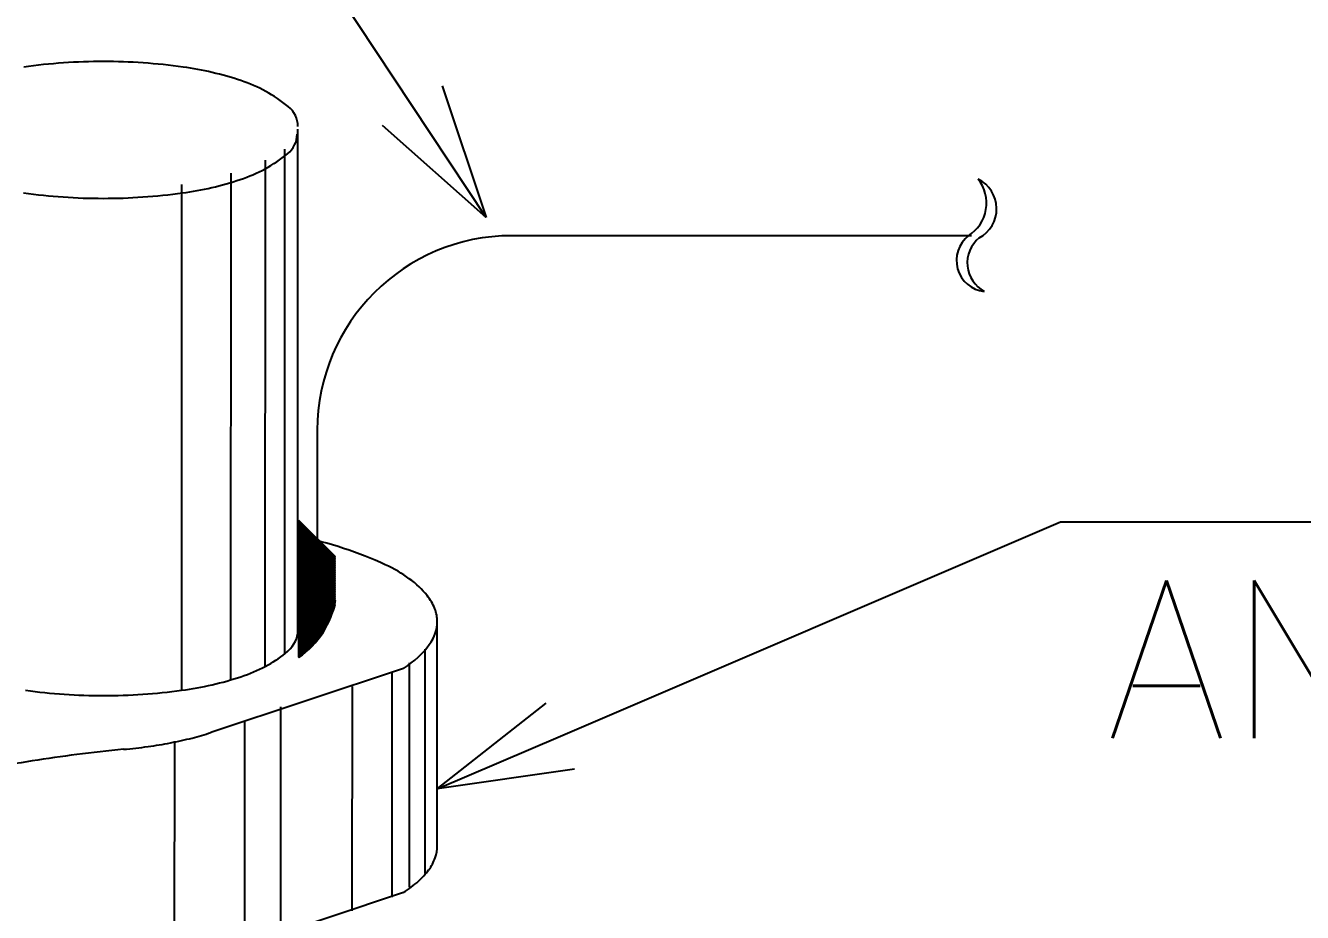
# Model space of a CAD drawing. Extents: x 876.5 to 905.5, y -313.4 to -291.
# Drawn here: x 888.773 to 889.44, y -304.115 to -303.651 of the extents above; entities that cross this region are included whole.
import ezdxf
from ezdxf.enums import TextEntityAlignment as Align

# ---------------------------------------------------------------- set-up
doc = ezdxf.new("R2010")
doc.units = 0
doc.header["$LTSCALE"] = 0.01
doc.layers.get('0').update_dxf_attribs({"linetype": 'CONTINUOUS'})
doc.styles.add('ROMANS', font='romans.shx')

msp = doc.modelspace()

# ---------------------------------------------------------------- linework, layer by layer
at = {"color": 7, "linetype": 'Continuous'}
for p, q in [((888.97475, -303.69329, -0.06669), (888.82409, -303.46562, -0.06669)), ((889.05215, -304.02247), (889.31348, -303.91057)), ((889.31348, -303.91057), (890.05695, -303.91057))]:
    msp.add_line(p, q, dxfattribs=at)
at = {"color": 7, "linetype": 'ByBlock'}
for p, q in [((888.99039, -303.68294, -0.06669), (889.01338, -303.75167, -0.06669)), ((889.01338, -303.75167, -0.06669), (888.97475, -303.69329, -0.06669)), ((889.01338, -303.75167, -0.06669), (888.95911, -303.70365, -0.06669)), ((888.9878, -304.05002), (889.04477, -304.00522)), ((888.9878, -304.05002), (889.05215, -304.02247)), ((889.05954, -304.03971), (888.9878, -304.05002))]:
    msp.add_line(p, q, dxfattribs=at)
at = {"color": 7}
for p, q in [((888.9149, -303.9688, 0.01567), (888.91497, -303.70558, 0.38792)), ((888.90811, -303.97958, 0.01578), (888.90818, -303.71597, 0.38858)), ((888.89795, -303.98611, 0.01564), (888.89802, -303.72166, 0.38962)), ((888.8543, -303.99858, 0.01842), (888.85436, -303.73442, 0.392)), ((888.88, -303.99311, 0.01769), (888.88006, -303.72839, 0.39205)), ((889.26694, -303.76114, 0.15043), (889.02677, -303.76114, 0.15043)), ((888.92513, -303.86278, 0.15043), (888.92513, -303.95148, 0.15043)), ((888.93457, -303.92892, 0.15043), (888.91554, -303.90989, 0.15043)), ((888.93457, -303.92928, 0.15043), (888.91554, -303.91025, 0.15043)), ((888.93457, -303.92964, 0.15043), (888.91554, -303.91061, 0.15043)), ((888.93457, -303.93, 0.15043), (888.91554, -303.91097, 0.15043)), ((888.93457, -303.93035, 0.15043), (888.91554, -303.91133, 0.15043)), ((888.93457, -303.93071, 0.15043), (888.91554, -303.91169, 0.15043)), ((888.93457, -303.93107, 0.15043), (888.91554, -303.91205, 0.15043)), ((888.93457, -303.93143, 0.15043), (888.91554, -303.9124, 0.15043)), ((888.93457, -303.93179, 0.15043), (888.91554, -303.91276, 0.15043)), ((888.93457, -303.93215, 0.15043), (888.91554, -303.91312, 0.15043)), ((888.93457, -303.93251, 0.15043), (888.91554, -303.91348, 0.15043)), ((888.93457, -303.93287, 0.15043), (888.91554, -303.91384, 0.15043)), ((888.93457, -303.93323, 0.15043), (888.91554, -303.9142, 0.15043)), ((888.93457, -303.93358, 0.15043), (888.91554, -303.91456, 0.15043)), ((888.93457, -303.93394, 0.15043), (888.91554, -303.91492, 0.15043)), ((888.93457, -303.9343, 0.15043), (888.91554, -303.91528, 0.15043)), ((888.93457, -303.93466, 0.15043), (888.91554, -303.91563, 0.15043)), ((888.93457, -303.93502, 0.15043), (888.91554, -303.91599, 0.15043)), ((888.93457, -303.93538, 0.15043), (888.91554, -303.91635, 0.15043)), ((888.93457, -303.93574, 0.15043), (888.91554, -303.91671, 0.15043)), ((888.93457, -303.9361, 0.15043), (888.91554, -303.91707, 0.15043)), ((888.93457, -303.93646, 0.15043), (888.91554, -303.91743, 0.15043)), ((888.93457, -303.93682, 0.15043), (888.91554, -303.91779, 0.15043)), ((888.93457, -303.93717, 0.15043), (888.91554, -303.91815, 0.15043)), ((888.93457, -303.93753, 0.15043), (888.91554, -303.91851, 0.15043)), ((888.93457, -303.93789, 0.15043), (888.91554, -303.91886, 0.15043)), ((888.93457, -303.93825, 0.15043), (888.91554, -303.91922, 0.15043)), ((888.93457, -303.93861, 0.15043), (888.91554, -303.91958, 0.15043)), ((888.93457, -303.93897, 0.15043), (888.91554, -303.91994, 0.15043)), ((888.93457, -303.93933, 0.15043), (888.91554, -303.9203, 0.15043)), ((888.93457, -303.93969, 0.15043), (888.91554, -303.92066, 0.15043)), ((888.93457, -303.94005, 0.15043), (888.91554, -303.92102, 0.15043)), ((888.93457, -303.9404, 0.15043), (888.91554, -303.92138, 0.15043)), ((888.93457, -303.94076, 0.15043), (888.91554, -303.92174, 0.15043)), ((888.93457, -303.94112, 0.15043), (888.91554, -303.92209, 0.15043)), ((888.93457, -303.94148, 0.15043), (888.91554, -303.92245, 0.15043)), ((888.93457, -303.94184, 0.15043), (888.91554, -303.92281, 0.15043)), ((888.93457, -303.9422, 0.15043), (888.91554, -303.92317, 0.15043)), ((888.93457, -303.94256, 0.15043), (888.91554, -303.92353, 0.15043)), ((888.93457, -303.94292, 0.15043), (888.91554, -303.92389, 0.15043)), ((888.93457, -303.94328, 0.15043), (888.91554, -303.92425, 0.15043)), ((888.93457, -303.94363, 0.15043), (888.91554, -303.92461, 0.15043)), ((888.93457, -303.94399, 0.15043), (888.91554, -303.92497, 0.15043)), ((888.93457, -303.94435, 0.15043), (888.91554, -303.92532, 0.15043)), ((888.93457, -303.94471, 0.15043), (888.91554, -303.92568, 0.15043)), ((888.93457, -303.94507, 0.15043), (888.91554, -303.92604, 0.15043)), ((888.93457, -303.94543, 0.15043), (888.91554, -303.9264, 0.15043)), ((888.93457, -303.94579, 0.15043), (888.91554, -303.92676, 0.15043)), ((888.93457, -303.94615, 0.15043), (888.91554, -303.92712, 0.15043)), ((888.93457, -303.94651, 0.15043), (888.91554, -303.92748, 0.15043)), ((888.93457, -303.94686, 0.15043), (888.91554, -303.92784, 0.15043)), ((888.93457, -303.94722, 0.15043), (888.91554, -303.9282, 0.15043)), ((888.93457, -303.94758, 0.15043), (888.91554, -303.92856, 0.15043)), ((888.93457, -303.94794, 0.15043), (888.91554, -303.92891, 0.15043)), ((888.93457, -303.9483, 0.15043), (888.91554, -303.92927, 0.15043)), ((888.93457, -303.94866, 0.15043), (888.91554, -303.92963, 0.15043)), ((888.93457, -303.94902, 0.15043), (888.91554, -303.92999, 0.15043)), ((888.93457, -303.94938, 0.15043), (888.91554, -303.93035, 0.15043)), ((888.93457, -303.94974, 0.15043), (888.91554, -303.93071, 0.15043)), ((888.93457, -303.95009, 0.15043), (888.91554, -303.93107, 0.15043)), ((888.93457, -303.95045, 0.15043), (888.91554, -303.93143, 0.15043)), ((888.93457, -303.95081, 0.15043), (888.91554, -303.93179, 0.15043)), ((888.93457, -303.95117, 0.15043), (888.91554, -303.93214, 0.15043)), ((888.93457, -303.95153, 0.15043), (888.91554, -303.9325, 0.15043)), ((888.93457, -303.95189, 0.15043), (888.91554, -303.93286, 0.15043)), ((888.93457, -303.95225, 0.15043), (888.91554, -303.93322, 0.15043)), ((888.93457, -303.95261, 0.15043), (888.91554, -303.93358, 0.15043)), ((888.93457, -303.95297, 0.15043), (888.91554, -303.93394, 0.15043)), ((888.93457, -303.95332, 0.15043), (888.91554, -303.9343, 0.15043)), ((888.93457, -303.95368, 0.15043), (888.91554, -303.93466, 0.15043)), ((888.93457, -303.95404, 0.15043), (888.91554, -303.93502, 0.15043)), ((888.93457, -303.9544, 0.15043), (888.91554, -303.93537, 0.15043)), ((888.93459, -303.95479, 0.15043), (888.91554, -303.93573, 0.15043)), ((888.93451, -303.95506, 0.15043), (888.91554, -303.93609, 0.15043)), ((888.93442, -303.95533, 0.15043), (888.91554, -303.93645, 0.15043)), ((888.93433, -303.9556, 0.15043), (888.91554, -303.93681, 0.15043)), ((888.93424, -303.95587, 0.15043), (888.91554, -303.93717, 0.15043)), ((888.93415, -303.95613, 0.15043), (888.91554, -303.93753, 0.15043)), ((888.93405, -303.9564, 0.15043), (888.91554, -303.93789, 0.15043)), ((888.93396, -303.95667, 0.15043), (888.91554, -303.93825, 0.15043)), ((888.93387, -303.95693, 0.15043), (888.91554, -303.9386, 0.15043)), ((888.93377, -303.95719, 0.15043), (888.91554, -303.93896, 0.15043)), ((888.93367, -303.95745, 0.15043), (888.91554, -303.93932, 0.15043)), ((888.93357, -303.95771, 0.15043), (888.91554, -303.93968, 0.15043)), ((888.93347, -303.95797, 0.15043), (888.91554, -303.94004, 0.15043)), ((888.93337, -303.95823, 0.15043), (888.91554, -303.9404, 0.15043)), ((888.93327, -303.95849, 0.15043), (888.91554, -303.94076, 0.15043)), ((888.93317, -303.95874, 0.15043), (888.91554, -303.94112, 0.15043)), ((888.93306, -303.959, 0.15043), (888.91554, -303.94148, 0.15043)), ((888.93296, -303.95925, 0.15043), (888.91554, -303.94183, 0.15043)), ((888.93285, -303.95951, 0.15043), (888.91554, -303.94219, 0.15043)), ((888.93275, -303.95976, 0.15043), (888.91554, -303.94255, 0.15043)), ((888.93264, -303.96001, 0.15043), (888.91554, -303.94291, 0.15043)), ((888.93253, -303.96026, 0.15043), (888.91554, -303.94327, 0.15043)), ((888.93242, -303.96051, 0.15043), (888.91554, -303.94363, 0.15043)), ((888.93231, -303.96075, 0.15043), (888.91554, -303.94399, 0.15043)), ((888.93219, -303.961, 0.15043), (888.91554, -303.94435, 0.15043)), ((888.93208, -303.96125, 0.15043), (888.91554, -303.94471, 0.15043)), ((888.93197, -303.96149, 0.15043), (888.91554, -303.94506, 0.15043)), ((888.93185, -303.96173, 0.15043), (888.91554, -303.94542, 0.15043)), ((888.93173, -303.96198, 0.15043), (888.91554, -303.94578, 0.15043)), ((888.93162, -303.96222, 0.15043), (888.91554, -303.94614, 0.15043)), ((888.9315, -303.96246, 0.15043), (888.91554, -303.9465, 0.15043)), ((888.93138, -303.9627, 0.15043), (888.91554, -303.94686, 0.15043)), ((888.93126, -303.96294, 0.15043), (888.91554, -303.94722, 0.15043)), ((888.93114, -303.96318, 0.15043), (888.91554, -303.94758, 0.15043)), ((888.93102, -303.96341, 0.15043), (888.91554, -303.94794, 0.15043)), ((888.93089, -303.96365, 0.15043), (888.91554, -303.9483, 0.15043)), ((888.93077, -303.96388, 0.15043), (888.91554, -303.94865, 0.15043)), ((888.93064, -303.96412, 0.15043), (888.91554, -303.94901, 0.15043)), ((888.93052, -303.96435, 0.15043), (888.91554, -303.94937, 0.15043)), ((888.93039, -303.96458, 0.15043), (888.91554, -303.94973, 0.15043)), ((888.93026, -303.96481, 0.15043), (888.91554, -303.95009, 0.15043)), ((888.93013, -303.96504, 0.15043), (888.91554, -303.95045, 0.15043)), ((888.93, -303.96527, 0.15043), (888.91554, -303.95081, 0.15043)), ((888.92987, -303.9655, 0.15043), (888.91554, -303.95117, 0.15043)), ((888.92974, -303.96573, 0.15043), (888.91554, -303.95153, 0.15043)), ((888.91554, -303.98131, 0.15043), (888.91554, -303.95153, 0.15043)), ((888.92961, -303.96595, 0.15043), (888.91554, -303.95188, 0.15043)), ((888.92948, -303.96618, 0.15043), (888.91554, -303.95224, 0.15043)), ((888.92934, -303.9664, 0.15043), (888.91554, -303.9526, 0.15043)), ((888.92921, -303.96663, 0.15043), (888.91554, -303.95296, 0.15043)), ((888.92907, -303.96685, 0.15043), (888.91554, -303.95332, 0.15043)), ((888.92893, -303.96707, 0.15043), (888.91554, -303.95368, 0.15043)), ((888.92879, -303.96729, 0.15043), (888.91554, -303.95404, 0.15043)), ((888.92866, -303.96751, 0.15043), (888.91554, -303.9544, 0.15043)), ((888.92852, -303.96773, 0.15043), (888.91554, -303.95476, 0.15043)), ((888.92837, -303.96795, 0.15043), (888.91554, -303.95511, 0.15043)), ((888.92823, -303.96817, 0.15043), (888.91554, -303.95547, 0.15043)), ((888.92809, -303.96838, 0.15043), (888.91554, -303.95583, 0.15043)), ((888.92795, -303.9686, 0.15043), (888.91554, -303.95619, 0.15043)), ((888.9278, -303.96881, 0.15043), (888.91554, -303.95655, 0.15043)), ((888.92766, -303.96903, 0.15043), (888.91554, -303.95691, 0.15043)), ((888.92751, -303.96924, 0.15043), (888.91554, -303.95727, 0.15043)), ((888.92736, -303.96945, 0.15043), (888.91554, -303.95763, 0.15043)), ((888.92722, -303.96966, 0.15043), (888.91554, -303.95799, 0.15043)), ((888.92707, -303.96987, 0.15043), (888.91554, -303.95834, 0.15043)), ((888.92692, -303.97008, 0.15043), (888.91554, -303.9587, 0.15043)), ((888.92677, -303.97029, 0.15043), (888.91554, -303.95906, 0.15043)), ((888.92662, -303.9705, 0.15043), (888.91554, -303.95942, 0.15043)), ((888.92646, -303.9707, 0.15043), (888.91554, -303.95978, 0.15043)), ((888.92631, -303.97091, 0.15043), (888.91554, -303.96014, 0.15043)), ((888.92616, -303.97111, 0.15043), (888.91554, -303.9605, 0.15043)), ((888.926, -303.97132, 0.15043), (888.91554, -303.96086, 0.15043)), ((888.92585, -303.97152, 0.15043), (888.91554, -303.96122, 0.15043)), ((888.92569, -303.97172, 0.15043), (888.91554, -303.96157, 0.15043)), ((888.92553, -303.97193, 0.15043), (888.91554, -303.96193, 0.15043)), ((888.92537, -303.97213, 0.15043), (888.91554, -303.96229, 0.15043)), ((888.92522, -303.97233, 0.15043), (888.91554, -303.96265, 0.15043)), ((888.92506, -303.97253, 0.15043), (888.91554, -303.96301, 0.15043)), ((888.92489, -303.97272, 0.15043), (888.91554, -303.96337, 0.15043)), ((888.92473, -303.97292, 0.15043), (888.91554, -303.96373, 0.15043)), ((888.92457, -303.97312, 0.15043), (888.91554, -303.96409, 0.15043)), ((888.92441, -303.97331, 0.15043), (888.91554, -303.96445, 0.15043)), ((888.92424, -303.97351, 0.15043), (888.91554, -303.9648, 0.15043)), ((888.92408, -303.9737, 0.15043), (888.91554, -303.96516, 0.15043)), ((888.92391, -303.97389, 0.15043), (888.91554, -303.96552, 0.15043)), ((888.92375, -303.97409, 0.15043), (888.91554, -303.96588, 0.15043)), ((888.92358, -303.97428, 0.15043), (888.91554, -303.96624, 0.15043)), ((888.92341, -303.97447, 0.15043), (888.91554, -303.9666, 0.15043)), ((888.92324, -303.97466, 0.15043), (888.91554, -303.96696, 0.15043)), ((888.92307, -303.97485, 0.15043), (888.91554, -303.96732, 0.15043)), ((888.9229, -303.97504, 0.15043), (888.91554, -303.96768, 0.15043)), ((888.92273, -303.97522, 0.15043), (888.91554, -303.96804, 0.15043)), ((888.9878, -304.02017, -0.05695), (888.98782, -303.96274, 0.02426)), ((888.92256, -303.97541, 0.15043), (888.91554, -303.96839, 0.15043)), ((888.92238, -303.97559, 0.15043), (888.91554, -303.96875, 0.15043)), ((888.92221, -303.97578, 0.15043), (888.91554, -303.96911, 0.15043)), ((888.92203, -303.97596, 0.15043), (888.91554, -303.96947, 0.15043)), ((888.92186, -303.97615, 0.15043), (888.91554, -303.96983, 0.15043)), ((888.92168, -303.97633, 0.15043), (888.91554, -303.97019, 0.15043)), ((888.9215, -303.97651, 0.15043), (888.91554, -303.97055, 0.15043)), ((888.92132, -303.97669, 0.15043), (888.91554, -303.97091, 0.15043)), ((888.92114, -303.97687, 0.15043), (888.91554, -303.97127, 0.15043)), ((888.92096, -303.97705, 0.15043), (888.91554, -303.97162, 0.15043)), ((888.92078, -303.97723, 0.15043), (888.91554, -303.97198, 0.15043)), ((888.9206, -303.9774, 0.15043), (888.91554, -303.97234, 0.15043)), ((888.92042, -303.97758, 0.15043), (888.91554, -303.9727, 0.15043)), ((888.92024, -303.97776, 0.15043), (888.91554, -303.97306, 0.15043)), ((888.92005, -303.97793, 0.15043), (888.91554, -303.97342, 0.15043)), ((888.91987, -303.9781, 0.15043), (888.91554, -303.97378, 0.15043)), ((888.91968, -303.97828, 0.15043), (888.91554, -303.97414, 0.15043)), ((888.91949, -303.97845, 0.15043), (888.91554, -303.9745, 0.15043)), ((888.91931, -303.97862, 0.15043), (888.91554, -303.97485, 0.15043)), ((888.91912, -303.97879, 0.15043), (888.91554, -303.97521, 0.15043)), ((888.91893, -303.97896, 0.15043), (888.91554, -303.97557, 0.15043)), ((888.91874, -303.97913, 0.15043), (888.91554, -303.97593, 0.15043)), ((888.91855, -303.9793, 0.15043), (888.91554, -303.97629, 0.15043)), ((888.91836, -303.97946, 0.15043), (888.91554, -303.97665, 0.15043)), ((888.91816, -303.97963, 0.15043), (888.91554, -303.97701, 0.15043)), ((888.91797, -303.9798, 0.15043), (888.91554, -303.97737, 0.15043)), ((888.91778, -303.97996, 0.15043), (888.91554, -303.97773, 0.15043)), ((888.91758, -303.98012, 0.15043), (888.91554, -303.97808, 0.15043)), ((888.91738, -303.98029, 0.15043), (888.91554, -303.97844, 0.15043)), ((888.91719, -303.98045, 0.15043), (888.91554, -303.9788, 0.15043)), ((888.91699, -303.98061, 0.15043), (888.91554, -303.97916, 0.15043)), ((888.91679, -303.98077, 0.15043), (888.91554, -303.97952, 0.15043)), ((888.91659, -303.98093, 0.15043), (888.91554, -303.97988, 0.15043)), ((888.91639, -303.98109, 0.15043), (888.91554, -303.98024, 0.15043)), ((888.91619, -303.98125, 0.15043), (888.91554, -303.9806, 0.15043)), ((888.91599, -303.9814, 0.15043), (888.91554, -303.98096, 0.15043)), ((888.91579, -303.98156, 0.15043), (888.91554, -303.98131, 0.15043)), ((888.98152, -304.09421, -0.17589), (888.98155, -303.97707, -0.01024)), ((888.97008, -303.98713, -0.01024), (888.86943, -304.02065, -0.05768)), ((888.97333, -304.10146, -0.17589), (888.97336, -303.98432, -0.01024)), ((888.9642, -304.10661, -0.17589), (888.96423, -303.98947, -0.01024)), ((888.9434, -304.11377, -0.17589), (888.94343, -303.99663, -0.01024)), ((888.90609, -304.12432, -0.17589), (888.90612, -304.00718, -0.01024)), ((888.88723, -304.13185, -0.17652), (888.88726, -304.01427, -0.01024)), ((888.9878, -304.07987, -0.05695), (888.9878, -304.02017, -0.05695)), ((888.85058, -304.14226, -0.17589), (888.85061, -304.02513, -0.01024)), ((888.97007, -304.10426, -0.09145), (888.86941, -304.13779, -0.13889))]:
    msp.add_line(p, q, dxfattribs=at)
at = {"color": 7, "linetype": 'Continuous'}
msp.add_circle((889.51455, -304.06625, -0.01537), 1.16895, dxfattribs=at)
at = {"color": 7}
for centre, radius, start, end in [((888.81334, -303.97408, 0.12081), 0.3039, 90, 97.87354), ((888.81334, -303.97408, 0.12081), 0.3039, 82.12646, 90), ((888.83192, -303.8397, 0.12081), 0.16824, 71.53773, 82.12647), ((888.85997, -303.75569, 0.12081), 0.07967, 51.13058, 71.53773), ((888.90154, -303.70411, 0.12081), 0.01342, 360, 51.13058), ((888.90135, -303.70803, 0.60326), 0.01323, 308.6656, 0), ((888.85981, -303.65612, 0.60326), 0.07972, 288.33723, 308.66559), ((888.83178, -303.57155, 0.60326), 0.16881, 277.81708, 288.33723), ((889.25448, -303.74408, 0.15043), 0.02026, 302.63718, 38.10088), ((889.26275, -303.74707, 0.15043), 0.0173, 298.25137, 63.64925), ((888.81321, -303.43627, 0.60326), 0.30536, 262.18292, 270), ((888.81321, -303.43627, 0.60326), 0.30536, 270, 277.81708), ((889.02677, -303.86278, 0.15043), 0.10164, 90, 180), ((889.27537, -303.77404, 0.15043), 0.0163, 127.67697, 263.75968), ((889.28156, -303.77539, 0.15043), 0.01685, 129.07386, 241.82279), ((888.89016, -303.94413, 0.15043), 0.04502, 304.3141, 350.54264)]:
    msp.add_arc(centre, radius, start, end, dxfattribs=at)
at = {"color": 7, "extrusion": (-0.000206091, -0.816497, 0.57735)}
for centre, radius, start, end in [((888.93287, -175.42313, 248.01533), 0.16761, 51.44441, 69.42653), ((888.98966, -175.35187, 248.01533), 0.07649, 24.6923, 51.4444), ((889.00424, -175.34517, 248.01533), 0.06045, 12.7338, 24.6923), ((889.01117, -175.3436, 248.01533), 0.05334, 360, 12.73379), ((889.01083, -175.3436, 248.01533), 0.05368, 337.23547, 360), ((888.95654, -175.35196, 248.01533), 0.03512, 324.34286, 356.46239), ((888.98923, -175.33454, 248.01533), 0.07711, 318.27979, 337.23547), ((888.9249, -175.32926, 248.01533), 0.07407, 300, 324.34287), ((888.90393, -175.29294, 248.01533), 0.116, 283.44948, 300.00001), ((888.89015, -175.23532, 248.01533), 0.17525, 256.55053, 270), ((888.89015, -175.23532, 248.01533), 0.17525, 269.99999, 283.44947), ((888.89511, -175.35559, 248.01533), 0.10204, 293.89172, 299.99999), ((888.8761, -175.30061, 248.01533), 0.16041, 278.78638, 283.44344), ((888.88087, -175.32057, 248.01533), 0.13989, 283.44346, 288.43061), ((888.88475, -175.33219, 248.01533), 0.12764, 288.43061, 293.89174), ((888.98466, -175.95636, 248.01533), 0.50424, 102.42152, 105.149), ((888.99274, -175.99305, 248.01533), 0.5418, 99.7903, 102.42152), ((888.97908, -175.93575, 248.01533), 0.48289, 105.14899, 107.99672), ((889.0112, -175.47754, 248.06408), 0.05333, 348.31457, 360), ((889.00535, -175.47633, 248.06408), 0.0593, 337.23548, 348.31458), ((888.9996, -175.47392, 248.06408), 0.06553, 327.17307, 337.23546), ((888.98421, -175.46399, 248.06408), 0.08385, 318.27979, 327.17308)]:
    msp.add_arc(centre, radius, start, end, dxfattribs=at)

# ---------------------------------------------------------------- texts
at = {"color": 7, "style": 'ROMANS'}
msp.add_text('ANDERSON 3/4"', height=0.082368, dxfattribs=at).set_placement((889.33701, -304.04833, 0.05695), align=Align.BOTTOM_LEFT)

doc.saveas('drawing.dxf')
